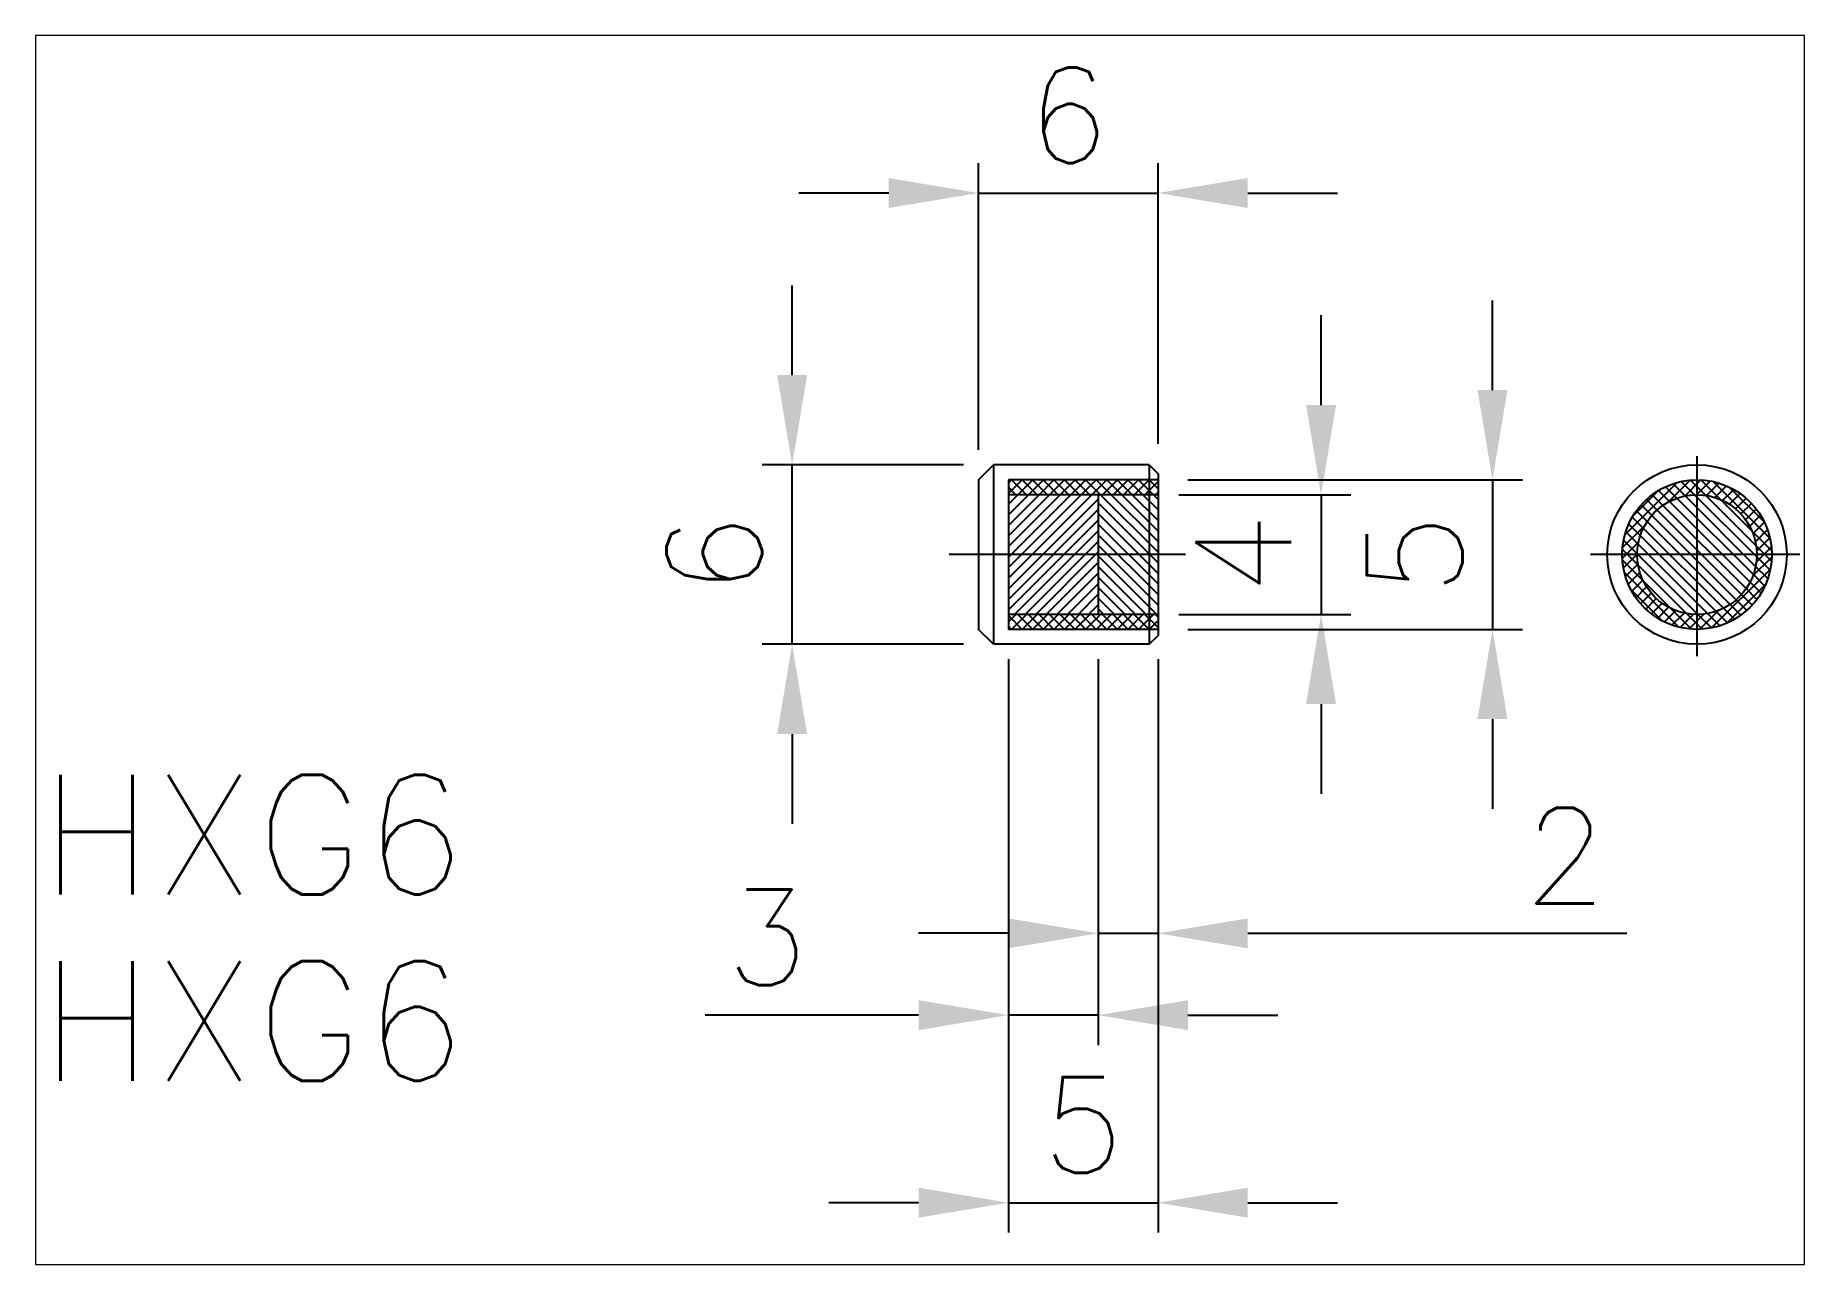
# Paper-space layout 'レイアウト1' of a CAD drawing. Extents: x 1.12 to 10.1, y 0.78 to 7.02.
# The model-space entities are those that its viewports show. They can reach past a viewport. Long polylines and large blocks are cut down to what shows.
import ezdxf

# ---------------------------------------------------------------- set-up
doc = ezdxf.new("R2010")
doc.units = 0
doc.header["$MEASUREMENT"] = 0
doc.header["$PDMODE"] = 64
doc.linetypes.add('CENTER', pattern=[17.5, 13, -1.5, 1.5, -1.5])
doc.linetypes.add('DASHED', pattern=[3.5, 2, -1.5])
doc.layers.get('0').update_dxf_attribs({"linetype": 'CONTINUOUS'})
doc.layers.get('DEFPOINTS').update_dxf_attribs({"linetype": 'CONTINUOUS'})
doc.layers.add('CENTER', color=1, linetype='CENTER')
doc.layers.add('SIZE', color=7, linetype='CONTINUOUS')
doc.styles.get("Standard").update_dxf_attribs({"font": 'txt.shx'})
doc.dimstyles.new('MISUMI', dxfattribs={"dimtxt": 3.2, "dimasz": 3, "dimexe": 1, "dimexo": 1, "dimgap": 1, "dimtad": 1, "dimdsep": 46, "dimtxsty": 'STANDARD', "dimcen": 0, "dimadec": 0, "dimazin": 0, "dimtfac": 0.6, "dimtix": 1, "dimtmove": 2, "dimatfit": 3, "dimfxl": 1, "dimtvp": 1, "dimtolj": 1, "dimarcsym": 0})

# ---------------------------------------------------------------- blocks, each defined once
blk = doc.blocks.new('*D106')
at = {"layer": 'DEFPOINTS', "color": 0, "linetype": 'Continuous'}
for p in [(131.589, 187.605), (125.589, 178.017), (131.589, 178.217)]:
    blk.add_point(p, dxfattribs=at)
at = {"layer": 'SIZE', "color": 0, "linetype": 'Continuous', "lineweight": -2}
for p, q in [((125.589, 179.017), (125.589, 188.605)), ((131.589, 179.217), (131.589, 188.605)), ((122.589, 187.605), (119.589, 187.605)), ((125.589, 187.605), (131.589, 187.605)), ((134.589, 187.605), (137.589, 187.605))]:
    blk.add_line(p, q, dxfattribs=at)
at = {"layer": 'SIZE', "color": 0, "linetype": 'Continuous'}
for points in [[(122.589, 188.105), (122.589, 187.105), (125.589, 187.605)], [(134.589, 188.105), (134.589, 187.105), (131.589, 187.605)]]:
    blk.add_solid(points, dxfattribs=at)
at = {"layer": 'SIZE', "color": 0, "linetype": 'Continuous', "insert": (128.589, 190.205), "char_height": 3.2, "attachment_point": 5}
blk.add_mtext('\\A1;6', dxfattribs=at)
blk = doc.blocks.new('*D108')
at = {"layer": 'DEFPOINTS', "color": 0, "linetype": 'Continuous'}
for p in [(131.289, 177.517), (131.289, 173.517), (137.038, 173.517)]:
    blk.add_point(p, dxfattribs=at)
at = {"layer": 'SIZE', "color": 0, "linetype": 'Continuous', "lineweight": -2}
for p, q in [((137.038, 180.517), (137.038, 183.517)), ((132.289, 177.517), (138.038, 177.517)), ((137.038, 177.517), (137.038, 173.517)), ((132.289, 173.517), (138.038, 173.517)), ((137.038, 170.517), (137.038, 167.517))]:
    blk.add_line(p, q, dxfattribs=at)
at = {"layer": 'SIZE', "color": 0, "linetype": 'Continuous'}
for points in [[(136.538, 180.517), (137.538, 180.517), (137.038, 177.517)], [(136.538, 170.517), (137.538, 170.517), (137.038, 173.517)]]:
    blk.add_solid(points, dxfattribs=at)
at = {"layer": 'SIZE', "color": 0, "linetype": 'Continuous', "insert": (134.438, 175.517), "char_height": 3.2, "attachment_point": 5, "rotation": 90}
blk.add_mtext('\\A1;4', dxfattribs=at)
blk = doc.blocks.new('*D107')
at = {"layer": 'DEFPOINTS', "color": 0, "linetype": 'Continuous'}
for p in [(131.589, 178.017), (131.589, 173.017), (142.766, 173.017)]:
    blk.add_point(p, dxfattribs=at)
at = {"layer": 'SIZE', "color": 0, "linetype": 'Continuous', "lineweight": -2}
for p, q in [((142.766, 181.017), (142.766, 184.017)), ((132.589, 178.017), (143.766, 178.017)), ((142.766, 178.017), (142.766, 173.017)), ((132.589, 173.017), (143.766, 173.017)), ((142.766, 170.017), (142.766, 167.017))]:
    blk.add_line(p, q, dxfattribs=at)
at = {"layer": 'SIZE', "color": 0, "linetype": 'Continuous'}
for points in [[(142.266, 181.017), (143.266, 181.017), (142.766, 178.017)], [(142.266, 170.017), (143.266, 170.017), (142.766, 173.017)]]:
    blk.add_solid(points, dxfattribs=at)
at = {"layer": 'SIZE', "color": 0, "linetype": 'Continuous', "insert": (140.166, 175.517), "char_height": 3.2, "attachment_point": 5, "rotation": 90}
blk.add_mtext('\\A1;5', dxfattribs=at)
blk = doc.blocks.new('*D105')
at = {"layer": 'DEFPOINTS', "color": 0, "linetype": 'Continuous'}
for p in [(119.362, 178.517), (126.089, 178.517), (126.089, 172.517)]:
    blk.add_point(p, dxfattribs=at)
at = {"layer": 'SIZE', "color": 0, "linetype": 'Continuous', "lineweight": -2}
for p, q in [((119.362, 181.517), (119.362, 184.517)), ((125.089, 178.517), (118.362, 178.517)), ((119.362, 172.517), (119.362, 178.517)), ((125.089, 172.517), (118.362, 172.517)), ((119.362, 169.517), (119.362, 166.517))]:
    blk.add_line(p, q, dxfattribs=at)
at = {"layer": 'SIZE', "color": 0, "linetype": 'Continuous'}
for points in [[(118.862, 181.517), (119.862, 181.517), (119.362, 178.517)], [(118.862, 169.517), (119.862, 169.517), (119.362, 172.517)]]:
    blk.add_solid(points, dxfattribs=at)
at = {"layer": 'SIZE', "color": 0, "linetype": 'Continuous', "insert": (116.762, 175.517), "char_height": 3.2, "attachment_point": 5, "rotation": 90}
blk.add_mtext('\\A1;6', dxfattribs=at)
blk = doc.blocks.new('*X62')
at = {"color": 0, "linetype": 'Continuous'}
for p, q in [((148.625, 177.263), (149.368, 178.006)), ((149.522, 177.515), (149.076, 177.961)), ((149.19, 177.474), (149.729, 178.013)), ((149.896, 177.495), (149.383, 178.007)), ((149.586, 177.517), (150.046, 177.977)), ((150.39, 177.354), (149.731, 178.013)), ((147.19, 176.181), (148.935, 177.927)), ((147.454, 176.799), (148.318, 177.663)), ((148.462, 177.161), (148.103, 177.519)), ((148.682, 177.294), (148.315, 177.661)), ((148.929, 177.401), (148.546, 177.784)), ((149.206, 177.478), (148.799, 177.885)), ((149.915, 177.492), (150.331, 177.908)), ((152.041, 176.056), (150.14, 177.958)), ((150.201, 177.424), (150.589, 177.813)), ((150.455, 177.325), (150.826, 177.696)), ((151.855, 176.596), (150.679, 177.772)), ((150.682, 177.199), (151.042, 177.559)), ((150.886, 177.049), (151.24, 177.403)), ((147.936, 176.626), (147.577, 176.985)), ((148.089, 176.827), (147.735, 177.181)), ((148.264, 177.005), (147.91, 177.359)), ((151.067, 176.876), (151.421, 177.23)), ((151.226, 176.682), (151.583, 177.039)), ((151.362, 176.464), (151.728, 176.83)), ((147.111, 175.749), (147.854, 176.491)), ((147.631, 175.87), (147.22, 176.281)), ((147.703, 176.151), (147.318, 176.537)), ((147.807, 176.402), (147.437, 176.771)), ((152.097, 175.647), (151.438, 176.306)), ((151.472, 176.221), (151.853, 176.601)), ((151.553, 175.948), (151.957, 176.352)), ((147.103, 175.388), (147.643, 175.927)), ((147.632, 175.163), (147.106, 175.688)), ((147.6, 175.547), (147.147, 176)), ((152.091, 175.3), (151.578, 175.812)), ((151.585, 175.273), (152.087, 175.775)), ((151.596, 175.638), (152.036, 176.078)), ((147.804, 174.636), (147.107, 175.334)), ((147.14, 175.071), (147.6, 175.531)), ((147.209, 174.786), (147.625, 175.202)), ((150.083, 173.064), (152.053, 175.034)), ((151.468, 174.803), (152.099, 175.433)), ((151.968, 174.715), (151.561, 175.123)), ((152.044, 174.992), (151.599, 175.438)), ((148.996, 173.091), (147.174, 174.913)), ((147.304, 174.528), (147.692, 174.916)), ((147.421, 174.291), (147.792, 174.662)), ((147.558, 174.075), (147.918, 174.435)), ((150.597, 173.224), (151.893, 174.52)), ((151.744, 174.232), (151.377, 174.599)), ((151.867, 174.463), (151.484, 174.846)), ((148.422, 173.312), (147.395, 174.338)), ((147.713, 173.876), (148.068, 174.231)), ((147.887, 173.696), (148.241, 174.05)), ((148.078, 173.534), (148.435, 173.891)), ((151.068, 173.494), (150.709, 173.853)), ((151.264, 173.651), (150.91, 174.006)), ((151.442, 173.827), (151.088, 174.181)), ((151.603, 174.02), (151.244, 174.378)), ((148.287, 173.389), (148.653, 173.755)), ((148.516, 173.264), (148.896, 173.645)), ((149.417, 173.024), (148.72, 173.721)), ((148.765, 173.16), (149.169, 173.564)), ((149.039, 173.081), (149.479, 173.52)), ((149.772, 173.023), (149.246, 173.548)), ((149.342, 173.03), (149.844, 173.532)), ((150.084, 173.064), (149.631, 173.517)), ((149.684, 173.018), (150.314, 173.649)), ((150.365, 173.137), (149.953, 173.548)), ((150.62, 173.235), (150.235, 173.62)), ((150.854, 173.354), (150.485, 173.723))]:
    blk.add_line(p, q, dxfattribs=at)
blk = doc.blocks.new('*X83')
at = {"color": 0, "linetype": 'Continuous'}
for p, q in [((151.484, 174.846), (148.929, 177.401)), ((151.561, 175.123), (149.206, 177.478)), ((151.599, 175.438), (149.522, 177.515)), ((151.578, 175.812), (149.896, 177.495)), ((150.91, 174.006), (148.089, 176.827)), ((151.088, 174.181), (148.264, 177.005)), ((151.244, 174.378), (148.462, 177.161)), ((151.377, 174.599), (148.682, 177.294)), ((151.438, 176.306), (150.39, 177.354)), ((150.485, 173.723), (147.807, 176.402)), ((150.709, 173.853), (147.936, 176.626)), ((149.953, 173.548), (147.631, 175.87)), ((150.235, 173.62), (147.703, 176.151)), ((149.631, 173.517), (147.6, 175.547)), ((149.246, 173.548), (147.632, 175.163)), ((148.72, 173.721), (147.804, 174.636))]:
    blk.add_line(p, q, dxfattribs=at)
blk = doc.blocks.new('*D111')
at = {"layer": 'DEFPOINTS', "color": 0, "linetype": 'Continuous'}
for p in [(129.589, 173.017), (131.589, 173.017), (129.589, 162.855)]:
    blk.add_point(p, dxfattribs=at)
at = {"layer": 'SIZE', "color": 0, "linetype": 'Continuous', "lineweight": -2}
for p, q in [((129.589, 172.017), (129.589, 161.855)), ((131.589, 172.017), (131.589, 161.855)), ((126.589, 162.855), (123.589, 162.855)), ((129.589, 162.855), (131.589, 162.855)), ((134.589, 162.855), (147.259, 162.855))]:
    blk.add_line(p, q, dxfattribs=at)
at = {"layer": 'SIZE', "color": 0, "linetype": 'Continuous'}
for points in [[(126.589, 163.355), (126.589, 162.355), (129.589, 162.855)], [(134.589, 163.355), (134.589, 162.355), (131.589, 162.855)]]:
    blk.add_solid(points, dxfattribs=at)
at = {"layer": 'SIZE', "color": 0, "linetype": 'Continuous', "insert": (145.192, 165.455), "char_height": 3.2, "attachment_point": 5}
blk.add_mtext('\\A1;2', dxfattribs=at)
blk = doc.blocks.new('*D110')
at = {"layer": 'DEFPOINTS', "color": 0, "linetype": 'Continuous'}
for p in [(126.589, 173.017), (129.589, 173.017), (129.589, 160.119)]:
    blk.add_point(p, dxfattribs=at)
at = {"layer": 'SIZE', "color": 0, "linetype": 'Continuous', "lineweight": -2}
for p, q in [((126.589, 172.017), (126.589, 159.119)), ((129.589, 172.017), (129.589, 159.119)), ((123.589, 160.119), (116.456, 160.119)), ((129.589, 160.119), (126.589, 160.119)), ((132.589, 160.119), (135.589, 160.119))]:
    blk.add_line(p, q, dxfattribs=at)
at = {"layer": 'SIZE', "color": 0, "linetype": 'Continuous'}
for points in [[(123.589, 160.619), (123.589, 159.619), (126.589, 160.119)], [(132.589, 160.619), (132.589, 159.619), (129.589, 160.119)]]:
    blk.add_solid(points, dxfattribs=at)
at = {"layer": 'SIZE', "color": 0, "linetype": 'Continuous', "insert": (118.523, 162.719), "char_height": 3.2, "attachment_point": 5}
blk.add_mtext('\\A1;3', dxfattribs=at)
blk = doc.blocks.new('*D109')
at = {"layer": 'DEFPOINTS', "color": 0, "linetype": 'Continuous'}
for p in [(126.589, 173.017), (131.589, 173.017), (131.589, 153.849)]:
    blk.add_point(p, dxfattribs=at)
at = {"layer": 'SIZE', "color": 0, "linetype": 'Continuous', "lineweight": -2}
for p, q in [((126.589, 172.017), (126.589, 152.849)), ((131.589, 172.017), (131.589, 152.849)), ((123.589, 153.849), (120.589, 153.849)), ((126.589, 153.849), (131.589, 153.849)), ((134.589, 153.849), (137.589, 153.849))]:
    blk.add_line(p, q, dxfattribs=at)
at = {"layer": 'SIZE', "color": 0, "linetype": 'Continuous'}
for points in [[(123.589, 154.349), (123.589, 153.349), (126.589, 153.849)], [(134.589, 154.349), (134.589, 153.349), (131.589, 153.849)]]:
    blk.add_solid(points, dxfattribs=at)
at = {"layer": 'SIZE', "color": 0, "linetype": 'Continuous', "insert": (129.089, 156.449), "char_height": 3.2, "attachment_point": 5}
blk.add_mtext('\\A1;5', dxfattribs=at)
blk = doc.blocks.new('*X63')
at = {"color": 0, "linetype": 'Continuous'}
for p, q in [((131.289, 175.595), (129.368, 177.517)), ((131.289, 175.949), (129.721, 177.517)), ((131.289, 176.302), (130.075, 177.517)), ((131.289, 176.656), (130.428, 177.517)), ((131.289, 177.009), (130.782, 177.517)), ((131.289, 177.363), (131.135, 177.517)), ((131.289, 175.242), (129.289, 177.242)), ((131.289, 174.888), (129.289, 176.888)), ((131.289, 174.534), (129.289, 176.534)), ((131.289, 174.181), (129.289, 176.181)), ((131.289, 173.827), (129.289, 175.827)), ((131.246, 173.517), (129.289, 175.474)), ((130.893, 173.517), (129.289, 175.12)), ((130.539, 173.517), (129.289, 174.767)), ((130.186, 173.517), (129.289, 174.413)), ((129.832, 173.517), (129.289, 174.06)), ((129.478, 173.517), (129.289, 173.706))]:
    blk.add_line(p, q, dxfattribs=at)
blk = doc.blocks.new('*X64')
at = {"color": 0, "linetype": 'Continuous'}
for p, q in [((126.289, 174.726), (129.08, 177.517)), ((126.289, 175.08), (128.726, 177.517)), ((126.289, 175.433), (128.373, 177.517)), ((126.289, 175.787), (128.019, 177.517)), ((126.289, 176.14), (127.666, 177.517)), ((126.289, 176.494), (127.312, 177.517)), ((126.289, 176.847), (126.959, 177.517)), ((126.289, 177.201), (126.605, 177.517)), ((126.289, 174.373), (129.289, 177.373)), ((126.289, 174.019), (129.289, 177.019)), ((126.289, 173.665), (129.289, 176.665)), ((126.494, 173.517), (129.289, 176.312)), ((126.848, 173.517), (129.289, 175.958)), ((127.201, 173.517), (129.289, 175.605)), ((127.555, 173.517), (129.289, 175.251)), ((127.908, 173.517), (129.289, 174.898)), ((128.262, 173.517), (129.289, 174.544)), ((128.616, 173.517), (129.289, 174.191)), ((128.969, 173.517), (129.289, 173.837))]:
    blk.add_line(p, q, dxfattribs=at)
blk = doc.blocks.new('*X74')
at = {"color": 0, "linetype": 'Continuous'}
for p, q in [((126.589, 177.555), (127.052, 178.017)), ((126.589, 177.908), (126.698, 178.017)), ((127.193, 177.517), (126.693, 178.017)), ((126.905, 177.517), (127.405, 178.017)), ((127.546, 177.517), (127.046, 178.017)), ((127.259, 177.517), (127.759, 178.017)), ((127.9, 177.517), (127.4, 178.017)), ((127.612, 177.517), (128.112, 178.017)), ((128.253, 177.517), (127.753, 178.017)), ((127.966, 177.517), (128.466, 178.017)), ((128.607, 177.517), (128.107, 178.017)), ((128.319, 177.517), (128.819, 178.017)), ((128.96, 177.517), (128.46, 178.017)), ((128.673, 177.517), (129.173, 178.017)), ((129.314, 177.517), (128.814, 178.017)), ((129.026, 177.517), (129.526, 178.017)), ((129.668, 177.517), (129.168, 178.017)), ((129.38, 177.517), (129.88, 178.017)), ((130.021, 177.517), (129.521, 178.017)), ((129.734, 177.517), (130.234, 178.017)), ((130.375, 177.517), (129.875, 178.017)), ((130.087, 177.517), (130.587, 178.017)), ((130.728, 177.517), (130.228, 178.017)), ((130.441, 177.517), (130.941, 178.017)), ((131.082, 177.517), (130.582, 178.017)), ((130.794, 177.517), (131.294, 178.017)), ((131.435, 177.517), (130.935, 178.017)), ((131.589, 177.716), (131.289, 178.017)), ((126.839, 177.517), (126.589, 177.767)), ((131.148, 177.517), (131.589, 177.958)), ((131.501, 177.517), (131.589, 177.605))]:
    blk.add_line(p, q, dxfattribs=at)
blk = doc.blocks.new('*X75')
at = {"color": 0, "linetype": 'Continuous'}
for p, q in [((126.839, 173.517), (126.589, 173.267)), ((126.589, 173.479), (127.052, 173.017)), ((127.193, 173.517), (126.693, 173.017)), ((126.905, 173.517), (127.405, 173.017)), ((127.546, 173.517), (127.046, 173.017)), ((127.259, 173.517), (127.759, 173.017)), ((127.9, 173.517), (127.4, 173.017)), ((127.612, 173.517), (128.112, 173.017)), ((128.253, 173.517), (127.753, 173.017)), ((127.966, 173.517), (128.466, 173.017)), ((128.607, 173.517), (128.107, 173.017)), ((128.319, 173.517), (128.819, 173.017)), ((128.96, 173.517), (128.46, 173.017)), ((128.673, 173.517), (129.173, 173.017)), ((129.314, 173.517), (128.814, 173.017)), ((129.026, 173.517), (129.526, 173.017)), ((129.668, 173.517), (129.168, 173.017)), ((129.38, 173.517), (129.88, 173.017)), ((130.021, 173.517), (129.521, 173.017)), ((129.734, 173.517), (130.234, 173.017)), ((130.375, 173.517), (129.875, 173.017)), ((130.087, 173.517), (130.587, 173.017)), ((130.728, 173.517), (130.228, 173.017)), ((130.441, 173.517), (130.941, 173.017)), ((131.082, 173.517), (130.582, 173.017)), ((130.794, 173.517), (131.294, 173.017)), ((131.435, 173.517), (130.935, 173.017)), ((131.148, 173.517), (131.589, 173.075)), ((131.589, 173.317), (131.289, 173.017)), ((131.501, 173.517), (131.589, 173.429)), ((126.589, 173.126), (126.698, 173.017))]:
    blk.add_line(p, q, dxfattribs=at)

msp = doc.modelspace()

# ---------------------------------------------------------------- linework, layer by layer
at = {"color": 7, "linetype": 'Continuous'}
for p, q in [((125.589, 178.017), (126.089, 178.517)), ((125.589, 178.017), (125.589, 173.017)), ((131.289, 178.517), (126.089, 178.517)), ((126.089, 178.517), (126.089, 172.517)), ((131.289, 178.517), (131.589, 178.217)), ((131.289, 178.517), (131.289, 172.517)), ((131.589, 178.217), (131.589, 172.817)), ((126.089, 172.517), (125.589, 173.017)), ((131.289, 172.517), (131.589, 172.817)), ((131.289, 172.517), (126.089, 172.517))]:
    msp.add_line(p, q, dxfattribs=at)
at = {"color": 3, "linetype": 'DASHED'}
for p, q in [((126.589, 178.017), (126.589, 173.017)), ((131.589, 178.017), (126.589, 178.017)), ((129.589, 177.517), (126.589, 177.517)), ((129.589, 177.517), (129.589, 173.517)), ((131.589, 177.517), (129.589, 177.517)), ((129.589, 173.517), (126.589, 173.517)), ((131.589, 173.517), (129.589, 173.517)), ((131.589, 173.017), (126.589, 173.017))]:
    msp.add_line(p, q, dxfattribs=at)
at = {"color": 7, "linetype": 'Continuous'}
for radius in [3, 2.5, 2]:
    msp.add_circle((149.6, 175.517), radius, dxfattribs=at)
at = {"layer": 'CENTER', "color": 1, "linetype": 'CENTER'}
for p, q in [((149.6, 178.807), (149.6, 172.122)), ((132.504, 175.517), (124.611, 175.517)), ((153.039, 175.517), (146.043, 175.517))]:
    msp.add_line(p, q, dxfattribs=at)

# ---------------------------------------------------------------- block references
at = {"color": 3, "linetype": 'Continuous'}
for name, p in [('*X74', (0, 0)), ('*X62', (0, 0)), ('*X64', (0.3, 0)), ('*X63', (0.3, 0)), ('*X83', (0, 0)), ('*X75', (0, 0))]:
    msp.add_blockref(name, p, dxfattribs=at)

# ---------------------------------------------------------------- texts
at = {"color": 7, "linetype": 'Continuous'}
for p in [(94.23, 164.154), (94.23, 157.923)]:
    msp.add_text('HXG6', height=4, dxfattribs=at).set_placement(p)

# ---------------------------------------------------------------- dimensions: what is measured, and where the dimension line sits
at = {"layer": 'SIZE', "color": 7, "linetype": 'Continuous'}
for base, p1, p2, picture, middle in [((131.589, 187.605), (125.589, 178.017), (131.589, 178.217), '*D106', (128.589, 190.205)), ((131.589, 153.849), (126.589, 173.017), (131.589, 173.017), '*D109', (129.089, 156.449))]:
    dim = msp.add_linear_dim(base=base, p1=p1, p2=p2, dimstyle='MISUMI', dxfattribs=at)
    dim.commit()
    dim.dimension.update_dxf_attribs({"geometry": picture, "text_midpoint": middle})
for base, p1, p2, picture, middle in [((119.362, 178.517), (126.089, 172.517), (126.089, 178.517), '*D105', (116.762, 175.517)), ((142.766, 173.017), (131.589, 178.017), (131.589, 173.017), '*D107', (140.166, 175.517)), ((137.038, 173.517), (131.289, 177.517), (131.289, 173.517), '*D108', (134.438, 175.517))]:
    dim = msp.add_linear_dim(base=base, p1=p1, p2=p2, angle=90, dimstyle='MISUMI', dxfattribs=at)
    dim.commit()
    dim.dimension.update_dxf_attribs({"geometry": picture, "text_midpoint": middle})
for base, p1, picture, middle in [((129.589, 160.119), (126.589, 173.017), '*D110', (118.523, 160.119)), ((129.589, 162.855), (131.589, 173.017), '*D111', (145.192, 162.855))]:
    dim = msp.add_linear_dim(base=base, p1=p1, p2=(129.589, 173.017), dimstyle='MISUMI', override={"dimtmove": 0}, dxfattribs=at)
    dim.commit()
    dim.dimension.update_dxf_attribs({"geometry": picture, "text_midpoint": middle, "dimtype": 160})

psp = doc.layouts.new('レイアウト1')

# ---------------------------------------------------------------- viewports
at = {"layer": 'DEFPOINTS', "color": 7, "linetype": 'Continuous', "view_target_point": (148.5, 105)}
psp.add_viewport(center=(5.6137, 3.9021), size=(8.982, 6.243333), view_center_point=(-24.8651, 67.3273), view_height=41.096073, dxfattribs=at)

doc.saveas('drawing.dxf')
